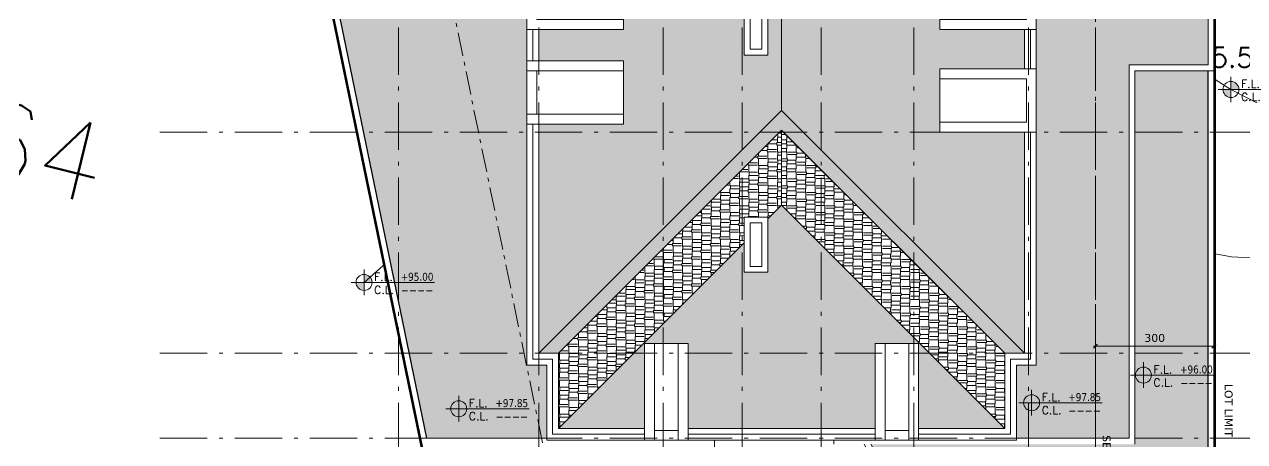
# Model space of a CAD drawing. Header units: inches. Extents: x -48 to 777, y -156 to 510.
# Drawn here: x -14 to 16.9, y 127.62 to 138.18 of the extents above; entities that cross this region are included whole.
import ezdxf
from ezdxf.enums import TextEntityAlignment as Align

# ---------------------------------------------------------------- set-up
doc = ezdxf.new("R2010")
doc.units = ezdxf.units.IN
doc.header["$MEASUREMENT"] = 0
doc.set_wipeout_variables(frame=1)
for name, pattern in [('ACAD_ISO10W100', [18, 12, -3, 0, -3]), ('HIDDEN', [0.375, 0.25, -0.125]), ('NUHA', [1.45, 0.75, -0.25, 0.2, -0.25])]:
    doc.linetypes.add(name, pattern=pattern)
doc.layers.get('Defpoints').update_dxf_attribs({"lineweight": 5})
for name, color, linetype, lineweight in [('A-AXIS ST', 251, 'ACAD_ISO10W100', 5), ('A-DIM', 9, 'Continuous', 5), ('A-HIDDEN', 254, 'HIDDEN', 5), ('A-LEVELS', 139, 'Continuous', 20), ('A-LIMIT LOT', 235, 'ACAD_ISO10W100', 20), ('A-NOTES', 151, 'Continuous', 20), ('A-SIGNS1', 20, 'Continuous', 15), ('A-SIGNS2', 30, 'Continuous', 15), ('A-TEXT', 50, 'Continuous', 15), ('C-STONE', 42, 'Continuous', 30), ('D-STONE', 52, 'Continuous', 20), ('D-WOOD', 32, 'Continuous', 20), ('H-GRASS', 100, 'Continuous', 5)]:
    doc.layers.add(name, color=color, linetype=linetype, lineweight=lineweight)
doc.layers.add('HH-DARK GREY', color=7, linetype='Continuous', lineweight=5, true_color=0x404040)
doc.layers.add('pts pc', color=7, linetype='Continuous')
doc.styles.add('2mm', font='simplex.shx', dxfattribs={"height": 0.5})
doc.styles.add('5mm', font='simplex_.ttf', dxfattribs={"height": 5})
doc.styles.add('ROMAND', font='verdana.ttf')
doc.styles.add('ROMANS', font='romans__.ttf', dxfattribs={"height": 0.14})
doc.dimstyles.new('M-1.100', dxfattribs={"dimtxt": 0.2, "dimasz": 0.1, "dimexe": 0.05, "dimexo": 0.05, "dimgap": 0.1, "dimtad": 1, "dimlfac": 100, "dimrnd": 0.5, "dimzin": 9, "dimdsep": 46, "dimtxsty": 'ROMAND', "dimblk": 'OBLIQUE', "dimcen": 1, "dimdle": 0.05, "dimclrd": 256, "dimclre": 256, "dimclrt": 2, "dimadec": 0, "dimazin": 0, "dimtfac": 0.666667, "dimtmove": 2, "dimatfit": 3, "dimfxl": 0.04, "dimtolj": 1, "dimtzin": 5, "dimlwd": -1, "dimlwe": -1, "dimarcsym": 0})
pattern_1 = [(307.5, (-737.49175, -175.21088), (0.192682377, 0.006299336), [0, -0.152, 0, -0.17, 0, -0.1625]), (277.5, (-737.49175, -175.21088), (0.28221461, -0.17697767), [0, -0.082, 0, -0.137, 0, -0.0525]), (237.5, (-737.49175, -175.08788), (0.000565905, -0.311414186), [0, -0.05, 0, -0.18, 0, -0.235]), (227.5, (-737.49175, -175.08788), (0.08776756, -0.30061266), [0, -0.025, 0, -0.118, 0, -0.135])]
pattern_2 = [(0, (-341.49175, -175.21088), (0.51, 0.24), [0.12, -0.1, 0.14, -0.06, 0.18, -0.08]), (0, (-341.37175, -175.20088), (0.51, 0.24), [0.1, -0.38, 0.08, -0.12]), (0, (-341.13175, -175.22588), (0.51, 0.24), [0.06, -0.62]), (90, (-341.49175, -175.21088), (-0.17, 0.24), [0.23, -0.73]), (90, (-341.37175, -175.21088), (-0.17, 0.24), [0.225, -0.735]), (90, (-341.27175, -175.21088), (-0.17, 0.24), [0.21, -0.75]), (90, (-341.13175, -175.22588), (-0.17, 0.24), [0.23, -0.73]), (90, (-341.07175, -175.22588), (-0.17, 0.24), [0.23, -0.73]), (90, (-340.89175, -175.21088), (-0.17, 0.24), [0.22, -0.74])]

# ---------------------------------------------------------------- blocks, each defined once
blk = doc.blocks.new('GXFHGCGFCD')
at = {"layer": 'A-SIGNS1', "linetype": 'NUHA'}
h = blk.add_hatch(color=256, dxfattribs=at)
h.paths.add_polyline_path([(90.382, 61.33), (90.382, 61.17), (90.542, 61.17, 0.414214)])
h.paths.add_polyline_path([(90.382, 61.17), (90.222, 61.17, 0.414214), (90.382, 61.01)])
at = {"layer": 'A-SIGNS1'}
for p, q in [((90.382, 60.914), (90.382, 61.426)), ((90.126, 61.17), (91.79, 61.17))]:
    blk.add_line(p, q, dxfattribs=at)
blk.add_circle((90.382, 61.17), 0.16, dxfattribs=at)
blk = doc.blocks.new('DGXFHXFGDFD')
at = {"layer": 'A-SIGNS1'}
blk.add_blockref('GXFHGCGFCD', (0, 0), dxfattribs=at)
at = {"layer": 'A-SIGNS2', "linetype": 'NUHA', "style": 'ROMANS'}
for s, p in [('F.L.', (90.583, 61.203)), ('C.L.', (90.583, 60.941))]:
    blk.add_text(s, height=0.16, dxfattribs=at).set_placement(p)
at = {"layer": 'A-SIGNS2', "style": 'ROMANS', "width": 0.910135, "flags": 4}
for tag, p, p2 in [('NIV.FINI', (91.116, 61.203), (91.79, 61.203)), ('NIV.BETON', (91.116, 60.941), (91.79, 60.941))]:
    blk.add_attdef(tag, text='', height=0.16, dxfattribs=at).set_placement(p, p2, align=Align.FIT)
blk = doc.blocks.new('AXIS')
at = {"layer": 'A-AXIS ST', "ltscale": 0.1}
for p, q in [((633.96853, 296.91777), (633.96853, 336.01919)), ((637.51853, 296.91777), (637.51853, 336.01919)), ((640.66853, 296.91777), (640.66853, 336.01919)), ((642.66853, 296.91777), (642.66853, 336.01919)), ((644.66853, 296.91777), (644.66853, 336.01919)), ((647.01853, 296.91777), (647.01853, 336.01919)), ((649.91853, 296.91777), (649.91853, 336.01919)), ((651.61853, 296.91777), (651.61853, 336.01919)), ((657.61853, 310.66777), (627.81853, 310.66777)), ((657.61853, 305.06777), (627.81853, 305.06777)), ((657.61853, 302.91777), (627.81853, 302.91777))]:
    blk.add_line(p, q, dxfattribs=at)
blk = doc.blocks.new('_Oblique')
at = {"color": 0, "linetype": 'ByBlock', "lineweight": -2}
blk.add_line((-0.5, -0.5), (0.5, 0.5), dxfattribs=at)
blk = doc.blocks.new('*D975')
at = {"layer": 'A-DIM', "transparency": 16777216}
for p, q in [((-315969.27, -27927.068), (-315972.37, -27927.068)), ((-315972.32, -27928.435), (-315972.32, -27927.018)), ((-315969.32, -27928.435), (-315969.32, -27927.018))]:
    blk.add_line(p, q, dxfattribs=at)
at = {"layer": 'Defpoints', "color": 0, "transparency": 16777216}
for p in [(-315972.32, -27927.068), (-315972.32, -27928.485), (-315969.32, -27928.485)]:
    blk.add_point(p, dxfattribs=at)
at = {"layer": 'A-DIM', "transparency": 16777216, "xscale": 0.1, "yscale": 0.1, "zscale": 0.1, "rotation": 180}
blk.add_blockref('_Oblique', (-315972.32, -27927.068), dxfattribs=at)
at = {"layer": 'A-DIM', "transparency": 16777216, "xscale": 0.1, "yscale": 0.1, "zscale": 0.1}
blk.add_blockref('_Oblique', (-315969.32, -27927.068), dxfattribs=at)
at = {"layer": 'A-DIM', "color": 2, "transparency": 16777216, "insert": (-315970.82, -27926.864), "char_height": 0.2, "attachment_point": 5, "style": 'ROMAND'}
blk.add_mtext('\\A1;300', dxfattribs=at)
blk = doc.blocks.new('LOT 688  TOPOGRAPHIC PLAN')
at = {"layer": 'A-LEVELS', "color": 209, "linetype": 'Continuous'}
for points in [[(-315990.84754, -27925.45822), (-315990.37363, -27925.03798), (-315989.89509, -27924.63812), (-315989.63887, -27924.51289), (-315989.36363, -27924.47147), (-315989.07045, -27924.50898), (-315988.76606, -27924.59567), (-315988.15115, -27924.79439), (-315987.85441, -27924.84535), (-315987.57397, -27924.82347), (-315987.3139, -27924.71456), (-315987.0728, -27924.53599), (-315986.63945, -27924.05385), (-315986.25778, -27923.53972), (-315985.91179, -27923.05221), (-315985.58565, -27922.55544), (-315985.26302, -27922.01262), (-315984.91153, -27921.46935), (-315984.70889, -27921.24231), (-315984.47953, -27921.07004), (-315984.21712, -27920.9705), (-315983.9239, -27920.93551), (-315983.29488, -27920.90163), (-315982.66807, -27920.74485), (-315982.05416, -27920.48321), (-315980.86908, -27919.86169), (-315980.29989, -27919.60995), (-315979.74761, -27919.46966), (-315979.47813, -27919.4582), (-315979.21324, -27919.49488), (-315978.95308, -27919.58647), (-315978.69656, -27919.73275), (-315978.43799, -27919.90735), (-315978.31003, -27919.9841), (-315978.195, -27920.01549), (-315978.09345, -27919.99971), (-315978.00356, -27919.94197), (-315977.85152, -27919.7215), (-315977.72437, -27919.39578), (-315977.6076, -27919.00654), (-315977.34738, -27918.20383)], [(-315970.94712, -27918.78197), (-315970.75741, -27919.06684), (-315970.51942, -27919.34646), (-315970.24124, -27919.61821), (-315969.59667, -27920.12754), (-315968.88848, -27920.57379), (-315968.18141, -27920.93593)]]:
    blk.add_lwpolyline(points, dxfattribs=at)
at = {"layer": 'A-LEVELS', "linetype": 'Continuous'}
for points in [[(-315986.09546, -27930.51457), (-315985.44851, -27929.43765), (-315984.75035, -27928.3945), (-315984.36561, -27927.93882), (-315983.94833, -27927.55543), (-315983.49192, -27927.26563), (-315982.98985, -27927.09052), (-315982.44218, -27927.0263), (-315981.86204, -27927.01984), (-315981.26408, -27927.01223), (-315980.66297, -27926.94453), (-315980.07337, -27926.76128), (-315979.5093, -27926.54498), (-315979.24098, -27926.50607), (-315978.98366, -27926.55534), (-315978.73556, -27926.68576), (-315978.49313, -27926.86959), (-315978.01117, -27927.28574), (-315977.76455, -27927.46215), (-315977.50946, -27927.5802), (-315977.2426, -27927.61394), (-315976.96481, -27927.56895), (-315976.39276, -27927.36561), (-315975.82575, -27927.19251), (-315975.55321, -27927.08053), (-315975.29723, -27926.9298), (-315975.06624, -27926.7423), (-315974.86866, -27926.52004), (-315974.71016, -27926.26563), (-315974.58718, -27925.98375), (-315974.42586, -27925.35813), (-315974.34089, -27924.68417), (-315974.22468, -27923.35521), (-315974.1058, -27922.7822), (-315974.01199, -27922.5365), (-315973.88797, -27922.32483), (-315973.72825, -27922.15233), (-315973.52737, -27922.0241), (-315973.28144, -27921.94472), (-315972.99924, -27921.91432), (-315972.6955, -27921.93092), (-315972.38498, -27921.99255), (-315972.08244, -27922.09725), (-315971.80264, -27922.24303), (-315971.55993, -27922.42779), (-315971.35728, -27922.646), (-315971.03355, -27923.1453), (-315970.75098, -27923.66507), (-315970.42846, -27924.12924), (-315970.22818, -27924.31779), (-315969.99912, -27924.47357), (-315969.47057, -27924.69569), (-315968.87465, -27924.81334), (-315968.24322, -27924.84429)], [(-315973.15746, -27929.57807), (-315972.94757, -27929.42253), (-315972.74596, -27929.3658), (-315972.55489, -27929.42407), (-315972.37302, -27929.58589)]]:
    blk.add_lwpolyline(points, dxfattribs=at)
at = {"layer": 'A-LIMIT LOT', "linetype": 'Continuous', "const_width": 0.1}
blk.add_lwpolyline([(-315996.80172, -27893.57917), (-315985.1164, -27950.2257), (-315970.22923, -27937.16678), (-315964.6636, -27941.43051), (-315964.08799, -27936.87852), (-315969.32038, -27930.53073), (-315969.32038, -27896.23659), (-315996.80172, -27893.57917)], dxfattribs=at)
at = {"layer": 'pts pc', "linetype": 'Continuous'}
for points in [[(-315975.42011, -27926.12263), (-315976.13089, -27926.82583)], [(-315975.4239, -27926.82962), (-315976.1271, -27926.11884)], [(-315972.10526, -27926.3454), (-315972.81604, -27927.0486)], [(-315972.10905, -27927.05239), (-315972.81225, -27926.34161)], [(-315975.65538, -27927.29139), (-315976.36616, -27927.99459)], [(-315975.65917, -27927.99838), (-315976.36237, -27927.2876)], [(-315978.88609, -27928.53409), (-315979.59687, -27929.23729)], [(-315978.88988, -27929.24108), (-315979.59308, -27928.5303)]]:
    blk.add_lwpolyline(points, dxfattribs=at)
at = {"layer": 'A-NOTES', "linetype": 'Continuous', "style": '5mm'}
blk.add_text('164', height=2, rotation=346.245633, dxfattribs=at).set_placement((-316002.66321, -27922.27149))
at = {"layer": 'pts pc', "color": 1, "char_height": 0.5, "attachment_point": 1, "rotation": 359.692852, "style": '2mm'}
for s, insert, width in [('\\Fsimplex.shx;\\W1.0000000000;\\T1.0000000000;\\o\\l95.532', (-315969.81934, -27919.50936), 3.0714286), ('\\Fsimplex.shx;\\W1.0000000000;\\T1.0000000000;\\o\\l94.303', (-315975.27417, -27926.22692), 3.0714286), ('\\Fsimplex.shx;\\W1.0000000000;\\T1.0000000000;\\o\\l93.182', (-315971.95932, -27926.44969), 2.9761905), ('\\Fsimplex.shx;\\W1.0000000000;\\T1.0000000000;\\o\\l93.830', (-315975.50944, -27927.39567), 3.0714286), ('\\Fsimplex.shx;\\W1.0000000000;\\T1.0000000000;\\o\\l93.657', (-315978.74015, -27928.63837), 3.0714286)]:
    blk.add_mtext(s, dxfattribs=dict(at, insert=insert, width=width))
at = {"linetype": 'Continuous'}
blk.add_wipeout([(-315996.80172, -27893.57917), (-315969.32038, -27896.23659), (-315969.32038, -27930.53073), (-315964.08799, -27936.87852), (-315964.6636, -27941.43051), (-315970.22923, -27937.16678), (-315985.1164, -27950.2257)], dxfattribs=at).dxf.layer = 'A-LIMIT LOT'
at = {"layer": 'A-HIDDEN', "linetype": 'ACAD_ISO10W100', "ltscale": 0.05}
blk.add_lwpolyline([(-315992.30527, -27900.52725), (-315983.21966, -27944.57125), (-315970.69258, -27933.58259), (-315972.32038, -27931.60779), (-315972.32038, -27902.3323)], close=True, dxfattribs=at)
at = {"layer": 'A-SIGNS1'}
ref = blk.add_blockref('DGXFHXFGDFD', (-316083.42038, -27998.08855), dxfattribs=dict(at, xscale=1.267200000000003, yscale=1.267200000000003, zscale=1.267200000000003))
ref.add_attrib('NIV.FINI', '+95.00', dxfattribs={"layer": 'A-SIGNS2', "height": 0.202752, "style": 'ROMAND', "width": 0.797031}).set_placement((-315967.95836, -27920.53194), (-315967.1304, -27920.53194), align=Align.FIT)
ref.add_attrib('NIV.BETON', '----', dxfattribs={"layer": 'A-SIGNS2', "height": 0.202752, "style": 'ROMAND', "width": 1.634557}).set_placement((-315967.95836, -27920.86371), (-315967.1304, -27920.86371), align=Align.FIT)
ref = blk.add_blockref('DGXFHXFGDFD', (-316105.37945, -28002.97223), dxfattribs=dict(at, xscale=1.267200000000003, yscale=1.267200000000003, zscale=1.267200000000003))
ref.add_attrib('NIV.FINI', '+95.00', dxfattribs={"layer": 'A-SIGNS2', "height": 0.202752, "style": 'ROMAND', "width": 0.797031}).set_placement((-315989.91743, -27925.41562), (-315989.08946, -27925.41562), align=Align.FIT)
ref.add_attrib('NIV.BETON', '----', dxfattribs={"layer": 'A-SIGNS2', "height": 0.202752, "style": 'ROMAND', "width": 1.634557}).set_placement((-315989.91743, -27925.74739), (-315989.08946, -27925.74739), align=Align.FIT)
at = {"layer": 'A-TEXT', "char_height": 0.2, "width": 7.1807633, "attachment_point": 1, "rotation": 270, "style": 'ROMAND'}
for s, insert in [('LOT LIMIT', (-315968.84803, -27928.02741, 93)), ('SETBACK LIMIT', (-315971.93834, -27929.32373, 93))]:
    blk.add_mtext(s, dxfattribs=dict(at, insert=insert))
at = {"layer": 'A-DIM'}
dim = blk.add_aligned_dim(p1=(-315969.32038, -27928.48546), p2=(-315972.32038, -27928.48546), distance=-1.41759, dimstyle='M-1.100', dxfattribs=at)
dim.commit()
dim.dimension.update_dxf_attribs({"geometry": '*D975', "text_midpoint": (-315970.82038, -27926.86371)})

msp = doc.modelspace()

# ---------------------------------------------------------------- block references
at = {"layer": 'pts pc'}
msp.add_blockref('LOT 688  TOPOGRAPHIC PLAN', (315985.44716, 28057.10823), dxfattribs=at)

# ---------------------------------------------------------------- next in the draw order: hatches: boundary and pattern name
at = {"layer": 'H-GRASS'}
h = msp.add_hatch(dxfattribs=at)
h.set_pattern_fill('AR-SAND', color=256, scale=0.1, angle=270)
h.set_pattern_definition(pattern_1)
h.paths.add_polyline_path([(-8.48609, 156.05831), (-9.6603, 156.05831), (-3.81183, 127.70688), (-0.77322, 127.70688), (-0.77322, 129.55688), (-1.27322, 129.55688), (-1.27322, 135.70688), (-1.27322, 137.20688), (-1.27322, 138.10688), (-1.27322, 139.60688), (-1.27322, 141.30688), (-1.27322, 141.90688), (-5.80016, 141.90688), (-5.80016, 148.06472), (-6.83713, 148.06472)])
h = msp.add_hatch(dxfattribs=at)
h.set_pattern_fill('AR-SAND', color=256, scale=0.1, angle=270)
h.set_pattern_definition(pattern_1)
h.paths.add_polyline_path([(11.12678, 127.70688), (13.97678, 127.70688), (13.97678, 137.15688), (15.97678, 137.15688), (15.97678, 154.21852), (15.12678, 154.21852), (15.12678, 141.9073), (11.62678, 141.9073), (11.62678, 141.90605), (11.62678, 141.30688), (11.62678, 139.60688), (11.62678, 138.10688), (11.62678, 137.00688), (11.62678, 135.50688), (11.62678, 129.55688), (11.12678, 129.55688)])
h = msp.add_hatch(dxfattribs=at)
h.set_pattern_fill('AR-SAND', color=256, scale=0.1, angle=270)
h.set_pattern_definition([(307.5, (-495, 0), (0.192682377, 0.006299336), [0, -0.152, 0, -0.17, 0, -0.1625]), (277.5, (-495, 0), (0.28221461, -0.17697767), [0, -0.082, 0, -0.137, 0, -0.0525]), (237.5, (-495, 0.123), (0.000565905, -0.311414186), [0, -0.05, 0, -0.18, 0, -0.235]), (227.5, (-495, 0.123), (0.08776756, -0.30061266), [0, -0.025, 0, -0.118, 0, -0.135])])
h.paths.add_polyline_path([(15.97678, 137.00688), (14.12678, 137.00688), (14.12678, 127.55688), (7.43357, 127.55688, 0.27483783), (10.37678, 125.80688), (16.56759, 125.80688), (15.97678, 126.52365)])
at = {"layer": 'HH-DARK GREY'}
h = msp.add_hatch(dxfattribs=at)
h.set_pattern_fill('AR-RSHKE', color=256, scale=0.02, angle=270)
h.set_pattern_definition([(270, (-99, 0), (0.24, -0.51), [0.12, -0.1, 0.14, -0.06, 0.18, -0.08]), (270, (-98.99, -0.12), (0.24, -0.51), [0.1, -0.38, 0.08, -0.12]), (270, (-99.015, -0.36), (0.24, -0.51), [0.06, -0.62]), (0, (-99, 0), (0.24, 0.17), [0.23, -0.73]), (0, (-99, -0.12), (0.24, 0.17), [0.225, -0.735]), (0, (-99, -0.22), (0.24, 0.17), [0.21, -0.75]), (0, (-99.015, -0.36), (0.24, 0.17), [0.23, -0.73]), (0, (-99.015, -0.42), (0.24, 0.17), [0.23, -0.73]), (0, (-99, -0.6), (0.24, 0.17), [0.22, -0.74])])
h.paths.add_polyline_path([(5.17659, 149.35863), (-0.97322, 142.20688), (-0.97322, 139.65689), (1.17102, 139.65689), (1.17102, 139.40689), (1.17102, 138.30688), (1.17102, 138.05688), (-0.97322, 138.05688), (-0.97322, 137.25689), (1.17102, 137.25689), (1.17102, 136.80689), (1.17102, 135.70688), (1.17102, 135.65688), (-0.97322, 135.65688), (-0.97322, 129.85688), (5.17659, 136.0067)])
h.paths.add_polyline_path([(4.22678, 142.70688), (4.82678, 142.70688), (4.82678, 141.80688), (4.22678, 141.80688)], flags=16)
h.paths.add_polyline_path([(4.37678, 142.55688), (4.67678, 142.55688), (4.67678, 141.95688), (4.37678, 141.95688)], flags=0)
h.paths.add_polyline_path([(4.22678, 138.80688), (4.82678, 138.80688), (4.82678, 137.40688), (4.22678, 137.40688)], flags=16)
h.paths.add_polyline_path([(4.37678, 138.65688), (4.67678, 138.65688), (4.67678, 137.55688), (4.37678, 137.55688)], flags=0)
h = msp.add_hatch(dxfattribs=at)
h.set_pattern_fill('AR-RSHKE', color=256, scale=0.02, angle=90)
h.set_pattern_definition([(90, (-99, 0), (-0.24, 0.51), [0.12, -0.1, 0.14, -0.06, 0.18, -0.08]), (90, (-99.01, 0.12), (-0.24, 0.51), [0.1, -0.38, 0.08, -0.12]), (90, (-98.985, 0.36), (-0.24, 0.51), [0.06, -0.62]), (180, (-99, 0), (-0.24, -0.17), [0.23, -0.73]), (180, (-99, 0.12), (-0.24, -0.17), [0.225, -0.735]), (180, (-99, 0.22), (-0.24, -0.17), [0.21, -0.75]), (180, (-98.985, 0.36), (-0.24, -0.17), [0.23, -0.73]), (180, (-98.985, 0.42), (-0.24, -0.17), [0.23, -0.73]), (180, (-99, 0.6), (-0.24, -0.17), [0.22, -0.74])])
h.paths.add_polyline_path([(11.32678, 142.20652), (8.75055, 144.78275), (5.17678, 141.20898), (5.17678, 136.00688), (11.32678, 129.85688), (11.32678, 135.45688), (9.18253, 135.45688), (9.18253, 135.70688), (9.18253, 136.80689), (9.18253, 137.05689), (11.32678, 137.05689), (11.32678, 138.05688), (9.18253, 138.05688), (9.18253, 138.30688), (9.18253, 139.40689), (9.18253, 139.65689), (11.32678, 139.65689)])
h = msp.add_hatch(dxfattribs=at)
h.set_pattern_fill('AR-RSHKE', color=256, scale=0.02)
h.set_pattern_definition(pattern_2)
h.paths.add_polyline_path([(5.17678, 135.50688), (10.82678, 129.85688), (11.32678, 129.85688), (5.17678, 136.00688), (-0.97322, 129.85688), (-0.47322, 129.85688)])
h = msp.add_hatch(dxfattribs=at)
h.set_pattern_fill('AR-RSHKE', color=256, scale=0.02, angle=270)
h.set_pattern_definition([(270, (-341.49175, -175.21088), (0.24, -0.51), [0.12, -0.1, 0.14, -0.06, 0.18, -0.08]), (270, (-341.48175, -175.33088), (0.24, -0.51), [0.1, -0.38, 0.08, -0.12]), (270, (-341.50675, -175.57088), (0.24, -0.51), [0.06, -0.62]), (0, (-341.49175, -175.21088), (0.24, 0.17), [0.23, -0.73]), (0, (-341.49175, -175.33088), (0.24, 0.17), [0.225, -0.735]), (0, (-341.49175, -175.43088), (0.24, 0.17), [0.21, -0.75]), (0, (-341.50675, -175.57088), (0.24, 0.17), [0.23, -0.73]), (0, (-341.50675, -175.63088), (0.24, 0.17), [0.23, -0.73]), (0, (-341.49175, -175.81088), (0.24, 0.17), [0.22, -0.74])])
h.paths.add_polyline_path([(5.17678, 135.50688), (-0.47322, 129.85688), (-0.47322, 127.95688), (4.22678, 132.65688), (4.22678, 133.30688), (4.82678, 133.30688), (4.82678, 133.25688), (5.17678, 133.60688)])
h = msp.add_hatch(dxfattribs=at)
h.set_pattern_fill('AR-RSHKE', color=256, scale=0.02, angle=90)
h.set_pattern_definition([(90, (-341.49175, -175.21088), (-0.24, 0.51), [0.12, -0.1, 0.14, -0.06, 0.18, -0.08]), (90, (-341.50175, -175.09088), (-0.24, 0.51), [0.1, -0.38, 0.08, -0.12]), (90, (-341.47675, -174.85088), (-0.24, 0.51), [0.06, -0.62]), (180, (-341.49175, -175.21088), (-0.24, -0.17), [0.23, -0.73]), (180, (-341.49175, -175.09088), (-0.24, -0.17), [0.225, -0.735]), (180, (-341.49175, -174.99088), (-0.24, -0.17), [0.21, -0.75]), (180, (-341.47675, -174.85088), (-0.24, -0.17), [0.23, -0.73]), (180, (-341.47675, -174.79088), (-0.24, -0.17), [0.23, -0.73]), (180, (-341.49175, -174.61088), (-0.24, -0.17), [0.22, -0.74])])
h.paths.add_polyline_path([(5.17678, 135.49441), (5.17678, 133.60688), (10.82678, 127.95688), (10.82678, 129.85688)])
h = msp.add_hatch(dxfattribs=at)
h.set_pattern_fill('AR-RSHKE', color=256, scale=0.02)
h.set_pattern_definition(pattern_2)
h.paths.add_polyline_path([(5.17678, 133.60688), (4.82678, 133.25688), (4.82678, 131.90688), (4.22678, 131.90688), (4.22678, 132.65688), (-0.47322, 127.95688), (1.70775, 127.95688), (1.70775, 130.10113), (1.95775, 130.10113), (2.55775, 130.10113), (2.80775, 130.10113), (2.80775, 127.95688), (7.5458, 127.95688), (7.5458, 130.10113), (7.7958, 130.10113), (8.39581, 130.10113), (8.64581, 130.10113), (8.64581, 127.95688), (10.82678, 127.95688)])

# ---------------------------------------------------------------- next in the draw order: linework, layer by layer
at = {"layer": 'C-STONE'}
for points in [[(-3.81183, 127.70688), (-9.6603, 156.05831)], [(14.12678, 125.80688), (16.56759, 125.80688), (15.97678, 126.52365), (15.97678, 137.00688)], [(14.12678, 125.80688), (16.56759, 125.80688), (15.97678, 126.52365), (15.97678, 137.00688)]]:
    msp.add_lwpolyline(points, dxfattribs=at)
at = {"layer": 'D-STONE'}
for p, q in [((5.17659, 135.9967), (5.17659, 149.35863)), ((-0.47322, 129.85688), (5.17678, 135.50688)), ((10.82678, 129.85688), (5.17678, 135.50688)), ((5.17678, 133.60688), (5.17678, 135.49441))]:
    msp.add_line(p, q, dxfattribs=at)
for points in [[(-9.81346, 156.05831), (-3.54211, 125.65688), (3.47678, 125.65688), (3.47678, 127.65688)], [(-0.77322, 127.70688), (-3.81183, 127.70688), (-9.6603, 156.05831)], [(15.97678, 154.21852), (15.97678, 137.15688), (13.97678, 137.15688), (13.97678, 127.70688)], [(16.12678, 154.21852), (16.12678, 137.00688), (14.12678, 137.00688), (14.12678, 127.55688)], [(5.17678, 136.00688), (5.17678, 143.65688)], [(-1.27322, 137.25689), (-1.27322, 138.05688)], [(-1.12322, 137.25689), (-1.12322, 138.05688)], [(-0.97322, 137.25689), (-0.97322, 138.05688)], [(11.32678, 138.05688), (11.32678, 137.05689)], [(11.47678, 138.05688), (11.47678, 137.05689)], [(11.62678, 138.05688), (11.62678, 137.05689)], [(-1.27322, 135.90688), (1.17102, 135.90688), (1.17102, 137.00689), (-1.27322, 137.00689)], [(11.37678, 135.70688), (9.18253, 135.70688), (9.18253, 136.80689), (11.37678, 136.80689)], [(-0.97322, 129.85688), (5.17678, 136.00688)], [(11.32678, 129.85688), (5.17678, 136.00688)], [(1.70775, 127.65688), (-0.77322, 127.65688), (-0.77322, 129.55688), (-1.27322, 129.55688), (-1.27322, 135.65688)], [(1.70775, 127.80688), (-0.62322, 127.80688), (-0.62322, 129.70688), (-1.12322, 129.70688), (-1.12322, 135.65688)], [(1.70775, 127.95688), (-0.47322, 127.95688), (-0.47322, 129.85688), (-0.97322, 129.85688), (-0.97322, 135.65688)], [(11.62678, 135.45688), (11.62678, 129.55688), (11.12678, 129.55688), (11.12678, 127.65688), (8.64581, 127.65688)], [(11.47678, 135.45688), (11.47678, 129.70688), (10.97678, 129.70688), (10.97678, 127.80688), (8.64581, 127.80688)], [(11.32678, 135.45688), (11.32678, 129.85688), (10.82678, 129.85688), (10.82678, 127.95688), (8.64581, 127.95688)], [(4.82678, 133.25688), (5.17678, 133.60688), (10.82678, 127.95688)], [(-0.47322, 127.95688), (4.22678, 132.65688)], [(1.95775, 127.65688), (1.95775, 130.10113), (2.55775, 130.10113), (2.55775, 127.65688)], [(8.39581, 127.65688), (8.39581, 130.10113), (7.7958, 130.10113), (7.7958, 127.65688)], [(7.5458, 127.95688), (2.80775, 127.95688)], [(7.5458, 127.80688), (2.80775, 127.80688)], [(7.5458, 127.65688), (2.80775, 127.65688)], [(6.4958, 127.55688), (6.4958, 127.65688)], [(13.97678, 127.70688), (11.12678, 127.70688)]]:
    msp.add_lwpolyline(points, dxfattribs=at)
for points in [[(4.22678, 137.40688), (4.82678, 137.40688), (4.82678, 138.80688), (4.22678, 138.80688)], [(4.37678, 137.55688), (4.67678, 137.55688), (4.67678, 138.65688), (4.37678, 138.65688)], [(5.17678, 135.49441), (5.17678, 133.60688), (10.82678, 127.95688), (10.82678, 129.85688)], [(4.22678, 131.90688), (4.82678, 131.90688), (4.82678, 133.30688), (4.22678, 133.30688)], [(4.37678, 132.05688), (4.67678, 132.05688), (4.67678, 133.15688), (4.37678, 133.15688)]]:
    msp.add_lwpolyline(points, close=True, dxfattribs=at)
for points in [[(16.12678, 137.00688), (16.12678, 126.5775), (16.88563, 125.65688), (10.37678, 125.65688, -0.2810737), (7.2639, 127.55688)], [(15.97678, 137.00688), (15.97678, 126.52365), (16.56759, 125.80688), (10.37678, 125.80688, -0.27483783), (7.43357, 127.55688, -0.27483783)]]:
    msp.add_lwpolyline(points, format="xyb", dxfattribs=at)
at = {"layer": 'D-WOOD'}
for points in [[(1.17102, 138.30688), (1.17102, 138.05688), (-1.27322, 138.05688), (-1.27322, 139.65689), (1.17102, 139.65689), (1.17102, 139.40689), (-1.02322, 139.40689), (-1.02322, 138.30688)], [(9.18253, 138.30688), (9.18253, 138.05688), (11.62678, 138.05688), (11.62678, 139.65689), (9.18253, 139.65689), (9.18253, 139.40689), (11.37678, 139.40689), (11.37678, 138.30688)], [(1.17102, 135.90688), (1.17102, 135.65688), (-1.27322, 135.65688), (-1.27322, 137.25689), (1.17102, 137.25689), (1.17102, 137.00689), (-1.02322, 137.00689), (-1.02322, 135.90688)], [(9.18253, 135.70688), (9.18253, 135.45688), (11.62678, 135.45688), (11.62678, 137.05689), (9.18253, 137.05689), (9.18253, 136.80689), (11.37678, 136.80689), (11.37678, 135.70688)], [(1.95775, 130.10113), (1.70775, 130.10113), (1.70775, 127.65688), (2.80775, 127.65688), (2.80775, 130.10113), (2.55775, 130.10113), (2.55775, 127.90688), (1.95775, 127.90688)], [(8.39581, 130.10113), (8.64581, 130.10113), (8.64581, 127.65688), (7.5458, 127.65688), (7.5458, 130.10113), (7.7958, 130.10113), (7.7958, 127.90688), (8.39581, 127.90688)]]:
    msp.add_lwpolyline(points, close=True, dxfattribs=at)

# ---------------------------------------------------------------- next in the draw order: block references
at = {"layer": 'A-DIM'}
msp.add_blockref('AXIS', (-638.49175, -175.21088), dxfattribs=at)
at = {"layer": 'A-SIGNS1'}
ref = msp.add_blockref('DGXFHXFGDFD', (-100.19116, 51.78964), dxfattribs=dict(at, xscale=1.267200000000003, yscale=1.267200000000003, zscale=1.267200000000003))
ref.add_attrib('NIV.FINI', '+96.00', dxfattribs={"layer": 'A-SIGNS2', "height": 0.202752, "style": 'ROMAND', "width": 0.797031}).set_placement((15.27086, 129.34626), (16.09883, 129.34626), align=Align.FIT)
ref.add_attrib('NIV.BETON', '----', dxfattribs={"layer": 'A-SIGNS2', "height": 0.202752, "style": 'ROMAND', "width": 1.634557}).set_placement((15.27086, 129.01449), (16.09883, 129.01449), align=Align.FIT)
ref = msp.add_blockref('DGXFHXFGDFD', (-103.02239, 51.09051), dxfattribs=dict(at, xscale=1.267200000000003, yscale=1.267200000000003, zscale=1.267200000000003))
ref.add_attrib('NIV.FINI', '+97.85', dxfattribs={"layer": 'A-SIGNS2', "height": 0.202752, "style": 'ROMAND', "width": 0.797031}).set_placement((12.43963, 128.64713), (13.2676, 128.64713), align=Align.FIT)
ref.add_attrib('NIV.BETON', '----', dxfattribs={"layer": 'A-SIGNS2', "height": 0.202752, "style": 'ROMAND', "width": 1.634557}).set_placement((12.43963, 128.31536), (13.2676, 128.31536), align=Align.FIT)
ref = msp.add_blockref('DGXFHXFGDFD', (-117.53365, 50.93978), dxfattribs=dict(at, xscale=1.267200000000003, yscale=1.267200000000003, zscale=1.267200000000003))
ref.add_attrib('NIV.FINI', '+97.85', dxfattribs={"layer": 'A-SIGNS2', "height": 0.202752, "style": 'ROMAND', "width": 0.797031}).set_placement((-2.07163, 128.4964), (-1.24366, 128.4964), align=Align.FIT)
ref.add_attrib('NIV.BETON', '----', dxfattribs={"layer": 'A-SIGNS2', "height": 0.202752, "style": 'ROMAND', "width": 1.634557}).set_placement((-2.07163, 128.16463), (-1.24366, 128.16463), align=Align.FIT)

doc.saveas('drawing.dxf')
